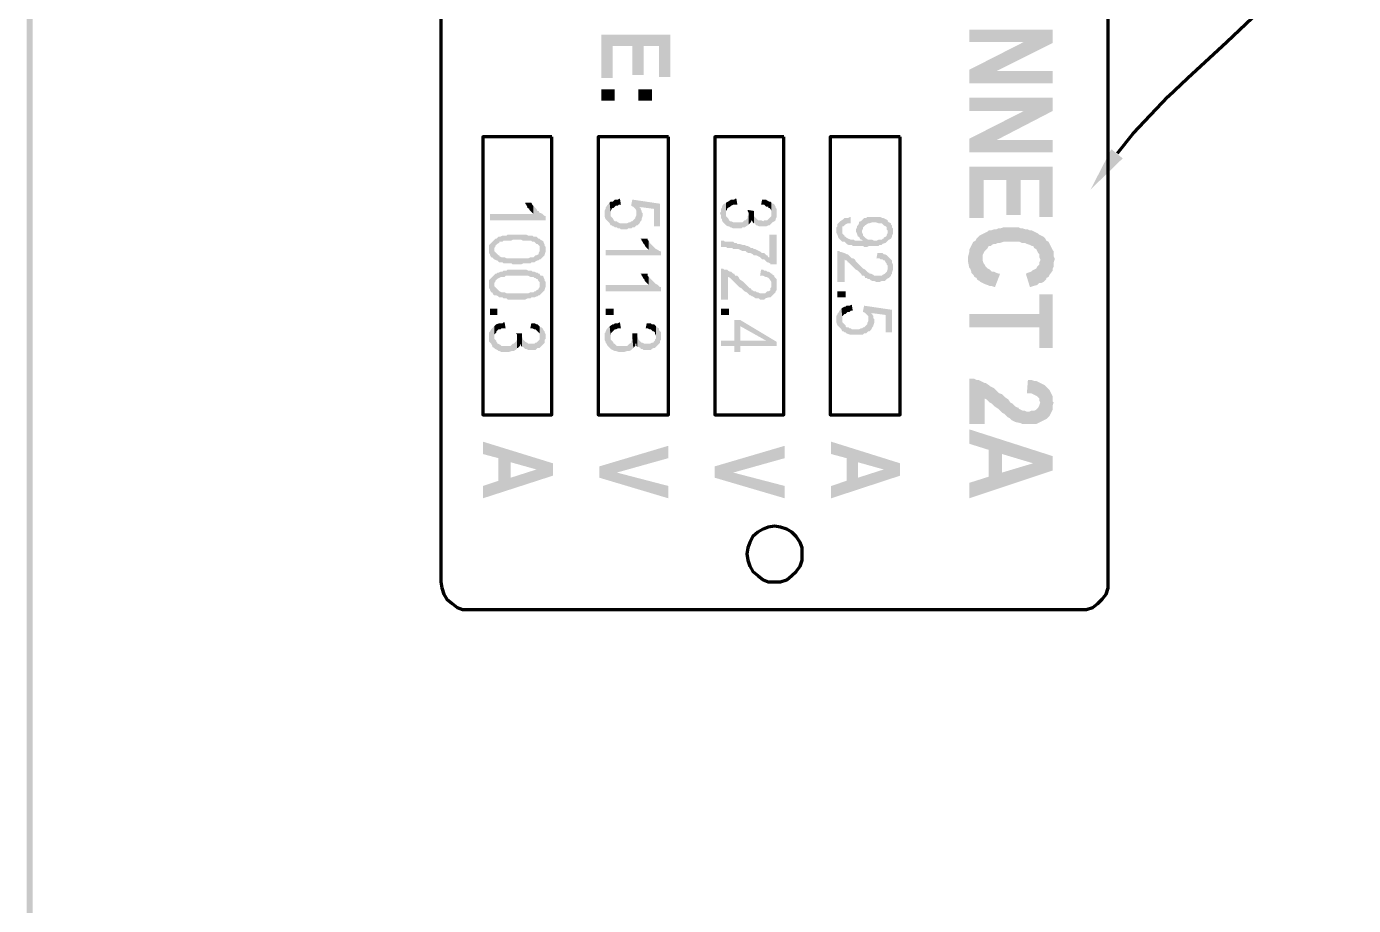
# Model space of a CAD drawing. Header units: inches. Extents: x -186 to 186, y -282 to 282.
# Drawn here: x -186.11 to -138.41, y 74.25 to 105.85 of the extents above; entities that cross this region are included whole.
import ezdxf

# ---------------------------------------------------------------- set-up
doc = ezdxf.new("R2010")
doc.units = ezdxf.units.IN
doc.header["$MEASUREMENT"] = 0
doc.layers.add('H', color=7, linetype='CONTINUOUS', lineweight=100)
doc.layers.add('P', color=250, linetype='CONTINUOUS', lineweight=100)

msp = doc.modelspace()

# ---------------------------------------------------------------- hatches: boundary and pattern name
at = {"layer": 'H', "linetype": 'Continuous'}
for points in [[(-185.889, 281.889), (-186.111, 282.111), (-185.889, -281.889)], [(-186.111, 282.111), (-185.889, -281.889), (-186.111, -282.111)], [(-162.963, 104.037), (-162.963, 105.556), (-165.444, 105.556), (-165.444, 104), (-165.037, 104), (-165.037, 105.148), (-164.333, 105.148), (-164.333, 104.111), (-163.926, 104.111), (-163.926, 105.148), (-163.37, 105.148), (-163.37, 104.037)], [(-149.222, 105.259), (-149.222, 105.741), (-152.222, 105.741), (-152.222, 105.296), (-150.259, 105.296)], [(-149.222, 105.259), (-150.259, 105.296), (-152.222, 104.296), (-151.222, 104.259)], [(-149.222, 103.815), (-149.222, 104.259), (-151.222, 104.259), (-152.222, 104.296), (-152.222, 103.815)], [(-165.444, 103.185), (-164.963, 103.185), (-164.963, 103.593), (-165.444, 103.593)], [(-164.111, 103.185), (-163.63, 103.185), (-163.63, 103.593), (-164.111, 103.593)], [(-149.222, 102.815), (-149.222, 103.296), (-152.222, 103.296), (-152.222, 102.815), (-150.259, 102.815)], [(-149.222, 102.815), (-150.259, 102.815), (-152.222, 101.815), (-151.222, 101.778)], [(-149.222, 101.333), (-149.222, 101.778), (-151.222, 101.778), (-152.222, 101.815), (-152.222, 101.333)], [(-146.704, 101.111), (-147.852, 100), (-147.111, 101.444)], [(-149.222, 99), (-149.222, 100.815), (-152.222, 100.815), (-152.222, 98.963), (-151.704, 98.963), (-151.704, 100.333), (-150.889, 100.333), (-150.889, 99.074), (-150.37, 99.074), (-150.37, 100.333), (-149.704, 100.333), (-149.704, 99)], [(-167.444, 98.889), (-167.444, 99.037), (-167.481, 99.037), (-167.519, 99.074), (-167.556, 99.111), (-167.63, 99.148), (-167.667, 99.148), (-167.704, 99.222), (-167.741, 99.222), (-167.778, 99.296), (-167.815, 99.333), (-167.852, 99.37), (-167.889, 99.407), (-167.889, 99.111), (-169.444, 99.111), (-169.444, 98.889)], [(-167.889, 99.407), (-167.926, 99.444), (-167.963, 99.519), (-168.185, 99.519), (-168.185, 99.481), (-168.148, 99.444), (-168.111, 99.37), (-168.111, 99.333), (-168.037, 99.296), (-168.037, 99.259), (-168, 99.222), (-167.963, 99.185), (-167.926, 99.148), (-167.889, 99.111)], [(-164.185, 98.704), (-164.185, 99.148), (-164.185, 99.074), (-164.222, 99), (-164.222, 98.963), (-164.259, 98.926), (-164.296, 98.889), (-164.333, 98.852), (-164.37, 98.852), (-164.407, 98.815), (-164.444, 98.815), (-164.519, 98.778), (-164.778, 98.778), (-164.852, 98.815), (-164.889, 98.852), (-164.963, 98.852), (-165, 98.889), (-165.037, 98.963), (-165.074, 99), (-165.111, 99.037), (-165.111, 99.074), (-165.111, 99.148), (-165.148, 99.519), (-165.185, 99.481), (-165.222, 99.444), (-165.296, 99.333), (-165.296, 99.296), (-165.333, 99.222), (-165.333, 99.185), (-165.333, 99.148), (-165.333, 99.074), (-165.333, 99.037), (-165.296, 98.926), (-165.259, 98.889), (-165.222, 98.852), (-165.148, 98.778), (-165.111, 98.704), (-165.074, 98.704), (-165.037, 98.667), (-165, 98.667), (-164.963, 98.63), (-164.889, 98.63), (-164.852, 98.593), (-164.778, 98.593), (-164.741, 98.556), (-164.519, 98.556), (-164.481, 98.593), (-164.444, 98.593), (-164.37, 98.593), (-164.333, 98.63), (-164.259, 98.63), (-164.222, 98.667)], [(-164.741, 99.444), (-164.778, 99.667), (-164.852, 99.63), (-164.889, 99.63), (-164.963, 99.63), (-165, 99.593), (-165.037, 99.556), (-165.111, 99.556), (-165.148, 99.519), (-165.111, 99.148), (-165.111, 99.185), (-165.111, 99.222), (-165.074, 99.296), (-165.037, 99.333), (-165, 99.333), (-164.963, 99.37), (-164.926, 99.407), (-164.852, 99.407), (-164.815, 99.444)], [(-163.333, 98.667), (-163.333, 99.481), (-164.333, 99.63), (-164.37, 99.444), (-164.37, 99.407), (-164.296, 99.37), (-164.259, 99.333), (-164.222, 99.296), (-164.185, 99.222), (-164.185, 99.185), (-164.185, 98.704), (-164.148, 98.704), (-164.111, 98.741), (-164.111, 99.37), (-163.556, 99.296), (-163.556, 98.667)], [(-163.963, 99.074), (-163.963, 99.148), (-164, 99.185), (-164, 99.222), (-164.037, 99.296), (-164.037, 99.333), (-164.111, 99.37), (-164.111, 98.741), (-164.074, 98.778), (-164.037, 98.852), (-164, 98.889), (-164, 98.926), (-163.963, 99.037)], [(-160.148, 98.741), (-160.148, 99.111), (-160.148, 99.074), (-160.185, 99.037), (-160.185, 98.963), (-160.222, 98.926), (-160.259, 98.889), (-160.296, 98.889), (-160.333, 98.852), (-160.37, 98.815), (-160.444, 98.815), (-160.481, 98.815), (-160.593, 98.815), (-160.667, 98.815), (-160.704, 98.815), (-160.778, 98.852), (-160.815, 98.852), (-160.852, 98.889), (-160.889, 98.963), (-160.926, 99), (-160.963, 99.037), (-160.963, 99.074), (-160.963, 99.148), (-160.963, 99.519), (-161, 99.481), (-161.037, 99.481), (-161.074, 99.444), (-161.111, 99.37), (-161.111, 99.333), (-161.148, 99.296), (-161.148, 99.222), (-161.148, 99.185), (-161.185, 99.148), (-161.148, 99.074), (-161.148, 99.037), (-161.148, 98.963), (-161.111, 98.926), (-161.111, 98.889), (-161.074, 98.815), (-161.037, 98.778), (-161, 98.741), (-160.963, 98.704), (-160.889, 98.667), (-160.852, 98.667), (-160.815, 98.63), (-160.778, 98.63), (-160.704, 98.593), (-160.667, 98.593), (-160.481, 98.593), (-160.407, 98.593), (-160.37, 98.63), (-160.296, 98.63), (-160.185, 98.704)], [(-160.556, 99.444), (-160.593, 99.667), (-160.63, 99.667), (-160.667, 99.63), (-160.741, 99.63), (-160.778, 99.63), (-160.889, 99.556), (-160.963, 99.519), (-160.963, 99.148), (-160.963, 99.222), (-160.926, 99.259), (-160.926, 99.296), (-160.889, 99.333), (-160.815, 99.37), (-160.778, 99.407), (-160.704, 99.444), (-160.63, 99.444)], [(-159.963, 99.222), (-160.185, 99.259), (-160.185, 99.222), (-160.148, 99.148), (-160.148, 99.111), (-160.148, 98.741), (-160.111, 98.778), (-160.074, 98.815), (-160.037, 98.889), (-160, 98.815), (-159.963, 98.778), (-159.963, 99.185)], [(-159.148, 99.148), (-159.148, 99.222), (-159.148, 99.296), (-159.185, 99.333), (-159.185, 99.37), (-159.222, 99.444), (-159.259, 99.481), (-159.296, 99.481), (-159.333, 99.519), (-159.333, 99.074), (-159.333, 99.037), (-159.37, 99), (-159.407, 98.963), (-159.444, 98.926), (-159.481, 98.889), (-159.519, 98.889), (-159.593, 98.889), (-159.63, 98.852), (-159.704, 98.889), (-159.741, 98.889), (-159.815, 98.889), (-159.889, 98.963), (-159.926, 99), (-159.963, 99.037), (-159.963, 99.111), (-159.963, 99.148), (-159.963, 99.185), (-159.963, 98.778), (-159.926, 98.778), (-159.889, 98.704), (-159.852, 98.704), (-159.778, 98.667), (-159.704, 98.667), (-159.556, 98.667), (-159.519, 98.667), (-159.444, 98.704), (-159.407, 98.704), (-159.37, 98.741), (-159.333, 98.778), (-159.296, 98.815), (-159.222, 98.852), (-159.185, 98.889), (-159.185, 98.926), (-159.148, 99), (-159.148, 99.037), (-159.148, 99.074)], [(-159.333, 99.519), (-159.37, 99.556), (-159.407, 99.556), (-159.481, 99.593), (-159.519, 99.63), (-159.593, 99.63), (-159.667, 99.63), (-159.704, 99.444), (-159.667, 99.444), (-159.593, 99.444), (-159.556, 99.407), (-159.519, 99.37), (-159.444, 99.37), (-159.444, 99.333), (-159.407, 99.333), (-159.37, 99.296), (-159.333, 99.222), (-159.333, 99.185), (-159.333, 99.148)], [(-156.481, 98.778), (-156.481, 99), (-156.519, 99), (-156.593, 98.963), (-156.63, 98.963), (-156.704, 98.963), (-156.741, 98.926), (-156.852, 98.852), (-156.889, 98.815), (-156.926, 98.778), (-156.963, 98.741), (-156.963, 98.667), (-157, 98.63), (-157, 98.593), (-157, 98.519), (-157, 98.481), (-157, 98.444), (-156.963, 98.37), (-156.926, 98.259), (-156.889, 98.222), (-156.852, 98.185), (-156.815, 98.148), (-156.778, 98.519), (-156.778, 98.556), (-156.778, 98.63), (-156.778, 98.667), (-156.741, 98.667), (-156.704, 98.704), (-156.667, 98.741), (-156.593, 98.778), (-156.556, 98.778)], [(-154.963, 98.481), (-154.963, 98.556), (-154.963, 98.593), (-155, 98.63), (-155, 98.704), (-155.037, 98.741), (-155.037, 98.778), (-155.111, 98.815), (-155.148, 98.852), (-155.148, 98.481), (-155.148, 98.444), (-155.185, 98.37), (-155.185, 98.333), (-155.222, 98.296), (-155.296, 98.259), (-155.296, 98.222), (-155.333, 98.222), (-155.37, 98.185), (-155.444, 98.185), (-155.481, 98.185), (-155.556, 98.148), (-155.63, 98.148), (-155.704, 98.185), (-155.778, 98.185), (-155.815, 98.185), (-155.852, 98.185), (-155.963, 98.259), (-156, 98.296), (-156.037, 98.148), (-156.296, 98.148), (-156.333, 98.148), (-156.37, 98.185), (-156.444, 98.185), (-156.481, 98.185), (-156.556, 98.222), (-156.63, 98.259), (-156.667, 98.296), (-156.704, 98.296), (-156.704, 98.333), (-156.741, 98.37), (-156.778, 98.407), (-156.778, 98.481), (-156.778, 98.519), (-156.815, 98.148), (-156.778, 98.111), (-156.704, 98.111), (-156.667, 98.074), (-156.63, 98.037), (-156.556, 98), (-156.519, 98), (-156.481, 98), (-156.444, 98), (-156.407, 97.963), (-156.333, 97.963), (-156.296, 97.963), (-156.222, 97.963), (-156.185, 97.963), (-156.037, 97.963), (-156, 97.926), (-155.889, 97.926), (-155.815, 97.963), (-155.63, 97.963), (-155.593, 97.963), (-155.519, 97.963), (-155.481, 97.963), (-155.444, 98), (-155.37, 98), (-155.333, 98.037), (-155.222, 98.074), (-155.185, 98.111), (-155.148, 98.148), (-155.111, 98.185), (-155.037, 98.222), (-155, 98.296), (-155, 98.333), (-154.963, 98.407), (-154.963, 98.444)], [(-156, 98.296), (-156.037, 98.333), (-156.037, 98.37), (-156.074, 98.444), (-156.074, 98.889), (-156.111, 98.852), (-156.148, 98.852), (-156.185, 98.815), (-156.185, 98.778), (-156.222, 98.704), (-156.259, 98.667), (-156.259, 98.63), (-156.296, 98.556), (-156.296, 98.481), (-156.259, 98.407), (-156.222, 98.296), (-156.185, 98.296), (-156.148, 98.222), (-156.111, 98.185), (-156.074, 98.185), (-156.037, 98.148)], [(-155.148, 98.852), (-155.148, 98.889), (-155.222, 98.926), (-155.296, 98.963), (-155.333, 98.963), (-155.407, 99), (-155.519, 99), (-155.704, 99), (-155.778, 99), (-155.815, 99), (-155.889, 99), (-155.926, 98.963), (-156, 98.963), (-156.037, 98.926), (-156.074, 98.889), (-156.074, 98.481), (-156.074, 98.519), (-156.037, 98.593), (-156.037, 98.63), (-156, 98.667), (-155.963, 98.704), (-155.852, 98.778), (-155.815, 98.778), (-155.704, 98.815), (-155.593, 98.815), (-155.481, 98.778), (-155.37, 98.778), (-155.333, 98.741), (-155.296, 98.704), (-155.222, 98.667), (-155.185, 98.63), (-155.185, 98.556), (-155.148, 98.519), (-155.148, 98.481)], [(-167.444, 97.852), (-167.444, 97.926), (-167.481, 97.963), (-167.481, 98), (-167.519, 98.074), (-167.519, 98.111), (-167.556, 98.148), (-167.63, 98.185), (-167.667, 98.222), (-167.704, 98.222), (-167.741, 98.259), (-167.778, 98.296), (-167.852, 98.296), (-167.889, 98.296), (-167.926, 98.333), (-167.963, 98.333), (-168.037, 98.333), (-168.074, 98.333), (-168.148, 98.37), (-168.185, 98.37), (-168.259, 98.37), (-168.667, 98.37), (-168.741, 98.37), (-168.815, 98.37), (-168.852, 98.333), (-168.926, 98.333), (-168.963, 98.333), (-169, 98.333), (-169.074, 98.296), (-169.111, 98.296), (-169.148, 98.296), (-169.185, 98.259), (-169.222, 98.222), (-169.259, 98.222), (-169.296, 98.185), (-169.296, 97.852), (-169.296, 97.889), (-169.259, 97.926), (-169.259, 97.963), (-169.222, 98), (-169.185, 98.037), (-169.111, 98.074), (-169.111, 98.111), (-169, 98.111), (-168.963, 98.148), (-168.926, 98.148), (-168.889, 98.148), (-168.815, 98.148), (-168.704, 98.148), (-168.63, 98.185), (-168.333, 98.185), (-168.259, 98.148), (-168.111, 98.148), (-168.074, 98.148), (-168, 98.148), (-167.963, 98.148), (-167.926, 98.111), (-167.889, 98.111), (-167.852, 98.111), (-167.815, 98.074), (-167.778, 98.037), (-167.741, 98.037), (-167.704, 98), (-167.667, 97.963), (-167.667, 97.889), (-167.667, 97.852), (-167.63, 97.481), (-167.556, 97.556), (-167.519, 97.593), (-167.481, 97.63), (-167.481, 97.667), (-167.444, 97.778)], [(-159.148, 97.296), (-159.148, 98.37), (-159.407, 98.37), (-159.407, 97.556), (-159.444, 97.556), (-159.481, 97.63), (-159.519, 97.63), (-159.556, 97.667), (-159.593, 97.704), (-159.667, 97.704), (-159.704, 97.741), (-159.852, 97.815), (-159.926, 97.852), (-159.963, 97.852), (-160, 97.889), (-160.074, 97.889), (-160.111, 97.926), (-160.185, 97.963), (-160.222, 97.963), (-160.296, 98), (-160.333, 98), (-160.37, 98), (-160.481, 98.037), (-160.556, 98.037), (-160.593, 98.074), (-160.667, 98.074), (-160.704, 98.111), (-160.778, 98.111), (-160.889, 98.111), (-161, 98.111), (-161.037, 98.148), (-161.148, 98.148), (-161.148, 97.926), (-161.074, 97.926), (-160.963, 97.926), (-160.926, 97.889), (-160.852, 97.889), (-160.815, 97.889), (-160.741, 97.889), (-160.704, 97.852), (-160.63, 97.852), (-160.593, 97.852), (-160.519, 97.852), (-160.444, 97.815), (-160.37, 97.778), (-160.333, 97.778), (-160.259, 97.778), (-160.222, 97.741), (-160.148, 97.704), (-160.074, 97.704), (-160, 97.667), (-159.963, 97.63), (-159.889, 97.63), (-159.741, 97.556), (-159.704, 97.519), (-159.667, 97.481), (-159.593, 97.481), (-159.481, 97.37), (-159.444, 97.37), (-159.37, 97.333), (-159.37, 97.296)], [(-151.111, 96.963), (-151.148, 96.963), (-151.259, 97), (-151.333, 97.037), (-151.407, 97.037), (-151.481, 97.111), (-151.556, 97.148), (-151.593, 97.185), (-151.63, 97.222), (-151.667, 97.296), (-151.704, 97.333), (-151.741, 97.444), (-151.741, 97.519), (-151.778, 98.37), (-151.852, 98.333), (-151.889, 98.296), (-151.963, 98.222), (-152, 98.148), (-152.074, 98.111), (-152.111, 98.037), (-152.148, 97.963), (-152.185, 97.889), (-152.222, 97.815), (-152.222, 97.741), (-152.259, 97.593), (-152.259, 97.444), (-152.259, 97.37), (-152.222, 97.185), (-152.185, 97.148), (-152.148, 97.037), (-152.148, 97), (-152.074, 96.926), (-152.037, 96.852), (-151.963, 96.815), (-151.926, 96.741), (-151.852, 96.704), (-151.815, 96.667), (-151.741, 96.63), (-151.667, 96.593), (-151.556, 96.556), (-151.481, 96.519), (-151.407, 96.519), (-151.296, 96.481)], [(-149.63, 98.333), (-149.704, 98.37), (-149.741, 98.407), (-149.815, 98.444), (-149.889, 98.481), (-149.963, 98.519), (-150.037, 98.519), (-150.111, 98.556), (-150.185, 98.556), (-150.296, 98.593), (-150.37, 98.593), (-150.444, 98.63), (-150.556, 98.63), (-150.63, 98.63), (-150.815, 98.63), (-150.926, 98.63), (-151, 98.63), (-151.111, 98.593), (-151.185, 98.593), (-151.259, 98.556), (-151.333, 98.556), (-151.444, 98.519), (-151.519, 98.519), (-151.556, 98.481), (-151.63, 98.444), (-151.704, 98.407), (-151.778, 98.37), (-151.741, 97.519), (-151.741, 97.556), (-151.741, 97.63), (-151.704, 97.704), (-151.667, 97.778), (-151.63, 97.815), (-151.556, 97.889), (-151.519, 97.963), (-151.444, 97.963), (-151.407, 98), (-151.333, 98.037), (-151.259, 98.037), (-151.185, 98.074), (-151.111, 98.074), (-151, 98.111), (-150.926, 98.111), (-150.519, 98.111), (-150.407, 98.111), (-150.333, 98.074), (-150.222, 98.074), (-150.148, 98.037), (-150.037, 98), (-149.963, 97.963), (-149.926, 97.963), (-149.889, 97.889), (-149.815, 97.852), (-149.778, 97.778), (-149.741, 97.704), (-149.704, 97.667), (-149.704, 97.556), (-149.667, 97.481)], [(-149.148, 97.481), (-149.148, 97.519), (-149.185, 97.593), (-149.185, 97.667), (-149.185, 97.778), (-149.222, 97.815), (-149.259, 97.889), (-149.296, 97.963), (-149.333, 98.037), (-149.37, 98.111), (-149.444, 98.148), (-149.481, 98.222), (-149.556, 98.296), (-149.63, 98.333), (-149.667, 97.481), (-149.667, 97.444), (-149.704, 97.37), (-149.704, 97.296), (-149.778, 97.222), (-149.815, 97.148), (-149.889, 97.111), (-149.963, 97.074), (-150, 97.037), (-150.111, 97), (-150.185, 96.963), (-150.037, 96.481), (-149.926, 96.519), (-149.778, 96.556), (-149.704, 96.63), (-149.63, 96.63), (-149.556, 96.667), (-149.481, 96.741), (-149.444, 96.778), (-149.444, 96.815), (-149.37, 96.852), (-149.333, 96.926), (-149.222, 97.074), (-149.222, 97.148), (-149.185, 97.222), (-149.185, 97.296), (-149.185, 97.37)], [(-167.63, 97.481), (-167.667, 97.852), (-167.667, 97.815), (-167.667, 97.778), (-167.704, 97.704), (-167.704, 97.667), (-167.778, 97.63), (-167.815, 97.63), (-167.852, 97.593), (-167.889, 97.556), (-167.926, 97.556), (-167.963, 97.556), (-168, 97.556), (-168.074, 97.519), (-168.111, 97.519), (-168.185, 97.519), (-168.778, 97.519), (-168.815, 97.519), (-168.852, 97.519), (-168.926, 97.556), (-168.963, 97.556), (-169, 97.556), (-169.037, 97.556), (-169.111, 97.593), (-169.111, 97.63), (-169.148, 97.63), (-169.185, 97.667), (-169.222, 97.704), (-169.259, 97.741), (-169.296, 97.778), (-169.296, 97.852), (-169.296, 98.185), (-169.333, 98.148), (-169.37, 98.111), (-169.407, 98.074), (-169.444, 98.037), (-169.481, 98), (-169.481, 97.963), (-169.481, 97.889), (-169.481, 97.852), (-169.481, 97.815), (-169.481, 97.778), (-169.481, 97.704), (-169.444, 97.667), (-169.444, 97.63), (-169.407, 97.556), (-169.37, 97.556), (-169.333, 97.519), (-169.296, 97.481), (-169.222, 97.444), (-169.185, 97.444), (-169.148, 97.407), (-169.111, 97.37), (-169.037, 97.37), (-169, 97.37), (-168.963, 97.333), (-168.889, 97.333), (-168.815, 97.333), (-168.667, 97.333), (-168.63, 97.296), (-168.333, 97.296), (-168.259, 97.333), (-168.185, 97.333), (-168.111, 97.333), (-168.074, 97.333), (-168, 97.333), (-167.963, 97.37), (-167.889, 97.37), (-167.852, 97.37), (-167.815, 97.407), (-167.741, 97.444), (-167.704, 97.444), (-167.667, 97.481)], [(-163.296, 97.63), (-163.296, 97.741), (-163.333, 97.778), (-163.37, 97.778), (-163.407, 97.815), (-163.481, 97.852), (-163.519, 97.889), (-163.593, 97.963), (-163.63, 98), (-163.667, 98.037), (-163.704, 98.074), (-163.741, 98.148), (-163.741, 97.815), (-165.296, 97.815), (-165.296, 97.63)], [(-163.741, 98.148), (-163.778, 98.185), (-163.778, 98.222), (-164.037, 98.222), (-164, 98.185), (-164, 98.148), (-163.963, 98.111), (-163.926, 98.037), (-163.889, 98), (-163.852, 97.926), (-163.815, 97.889), (-163.778, 97.852), (-163.741, 97.815)], [(-155.111, 96.815), (-155.148, 97.185), (-155.148, 97.148), (-155.185, 97.037), (-155.222, 97), (-155.259, 96.963), (-155.333, 96.926), (-155.37, 96.889), (-155.444, 96.889), (-155.519, 96.889), (-155.556, 96.889), (-155.63, 96.889), (-155.667, 96.926), (-155.741, 96.963), (-155.778, 96.963), (-155.815, 96.963), (-155.815, 97), (-155.852, 97), (-155.889, 97.037), (-155.963, 97.111), (-156.037, 97.148), (-156.074, 97.185), (-156.185, 97.296), (-156.222, 97.333), (-156.259, 97.37), (-156.296, 97.407), (-156.333, 97.481), (-156.407, 97.519), (-156.444, 97.519), (-156.481, 97.556), (-156.593, 97.667), (-156.63, 97.667), (-156.704, 97.704), (-156.815, 97.741), (-156.852, 97.741), (-156.889, 97.778), (-156.963, 97.778), (-156.963, 96.667), (-156.704, 96.667), (-156.704, 97.481), (-156.667, 97.444), (-156.63, 97.444), (-156.593, 97.407), (-156.593, 97.37), (-156.556, 97.37), (-156.519, 97.333), (-156.444, 97.259), (-156.407, 97.222), (-156.333, 97.148), (-156.296, 97.111), (-156.222, 97.074), (-156.185, 97.037), (-156.148, 97), (-156.111, 96.963), (-156.074, 96.889), (-156, 96.889), (-155.963, 96.852), (-155.963, 96.815), (-155.889, 96.815), (-155.889, 96.778), (-155.815, 96.778), (-155.778, 96.741), (-155.704, 96.704), (-155.667, 96.704), (-155.63, 96.704), (-155.556, 96.667), (-155.444, 96.667), (-155.37, 96.704), (-155.333, 96.704), (-155.259, 96.704), (-155.222, 96.741), (-155.185, 96.778)], [(-154.963, 97.185), (-154.963, 97.296), (-155, 97.37), (-155, 97.444), (-155.037, 97.481), (-155.074, 97.519), (-155.111, 97.556), (-155.185, 97.63), (-155.259, 97.667), (-155.296, 97.667), (-155.333, 97.704), (-155.407, 97.704), (-155.481, 97.704), (-155.519, 97.704), (-155.556, 97.519), (-155.519, 97.519), (-155.444, 97.519), (-155.407, 97.481), (-155.333, 97.481), (-155.296, 97.444), (-155.259, 97.444), (-155.222, 97.37), (-155.185, 97.333), (-155.185, 97.296), (-155.148, 97.259), (-155.148, 97.185), (-155.111, 96.815), (-155.074, 96.852), (-155.037, 96.889), (-155.037, 96.926), (-155, 96.963), (-155, 97), (-154.963, 97.111)], [(-167.63, 96.222), (-167.667, 96.593), (-167.667, 96.556), (-167.667, 96.481), (-167.704, 96.444), (-167.704, 96.407), (-167.778, 96.37), (-167.815, 96.333), (-167.852, 96.333), (-167.889, 96.296), (-167.926, 96.296), (-167.963, 96.296), (-168, 96.296), (-168.074, 96.259), (-168.111, 96.259), (-168.185, 96.259), (-168.778, 96.259), (-168.815, 96.259), (-168.852, 96.259), (-168.926, 96.296), (-168.963, 96.296), (-169, 96.296), (-169.037, 96.296), (-169.111, 96.333), (-169.148, 96.37), (-169.185, 96.407), (-169.222, 96.444), (-169.259, 96.481), (-169.296, 96.519), (-169.296, 96.556), (-169.296, 96.926), (-169.333, 96.889), (-169.37, 96.852), (-169.407, 96.815), (-169.481, 96.741), (-169.481, 96.667), (-169.481, 96.63), (-169.481, 96.556), (-169.481, 96.481), (-169.481, 96.444), (-169.444, 96.407), (-169.444, 96.37), (-169.407, 96.296), (-169.37, 96.296), (-169.333, 96.222), (-169.296, 96.185), (-169.222, 96.185), (-169.148, 96.148), (-169.111, 96.111), (-169.037, 96.111), (-169, 96.111), (-168.963, 96.074), (-168.889, 96.074), (-168.852, 96.074), (-168.815, 96.037), (-168.667, 96.037), (-168.63, 96.037), (-168.333, 96.037), (-168.259, 96.037), (-168.185, 96.037), (-168.111, 96.074), (-168.074, 96.074), (-168, 96.074), (-167.963, 96.111), (-167.852, 96.111), (-167.778, 96.148), (-167.741, 96.148), (-167.704, 96.185), (-167.667, 96.185)], [(-167.444, 96.556), (-167.444, 96.667), (-167.481, 96.704), (-167.481, 96.741), (-167.519, 96.815), (-167.519, 96.852), (-167.556, 96.889), (-167.63, 96.889), (-167.667, 96.963), (-167.704, 96.963), (-167.741, 97), (-167.778, 97), (-167.852, 97.037), (-167.889, 97.037), (-167.926, 97.037), (-167.963, 97.074), (-168.037, 97.074), (-168.074, 97.074), (-168.148, 97.111), (-168.185, 97.111), (-168.259, 97.111), (-168.667, 97.111), (-168.741, 97.111), (-168.815, 97.111), (-168.852, 97.074), (-168.926, 97.074), (-168.963, 97.074), (-169, 97.037), (-169.074, 97.037), (-169.148, 97), (-169.185, 97), (-169.222, 96.963), (-169.259, 96.963), (-169.296, 96.926), (-169.296, 96.556), (-169.296, 96.63), (-169.259, 96.667), (-169.259, 96.704), (-169.222, 96.741), (-169.185, 96.778), (-169.111, 96.815), (-169.037, 96.852), (-169, 96.852), (-168.963, 96.852), (-168.926, 96.852), (-168.889, 96.889), (-168.815, 96.889), (-168.704, 96.889), (-168.63, 96.889), (-168.333, 96.889), (-168.259, 96.889), (-168.111, 96.889), (-168.074, 96.889), (-168, 96.852), (-167.963, 96.852), (-167.926, 96.852), (-167.889, 96.852), (-167.852, 96.815), (-167.815, 96.815), (-167.778, 96.778), (-167.741, 96.778), (-167.704, 96.704), (-167.667, 96.667), (-167.667, 96.63), (-167.667, 96.593), (-167.63, 96.222), (-167.593, 96.259), (-167.556, 96.296), (-167.519, 96.333), (-167.481, 96.37), (-167.481, 96.407), (-167.444, 96.519)], [(-163.296, 96.333), (-163.296, 96.481), (-163.333, 96.481), (-163.37, 96.519), (-163.407, 96.556), (-163.481, 96.593), (-163.519, 96.63), (-163.593, 96.704), (-163.63, 96.741), (-163.667, 96.778), (-163.704, 96.815), (-163.741, 96.852), (-163.741, 96.556), (-165.296, 96.556), (-165.296, 96.333)], [(-163.741, 96.852), (-163.778, 96.889), (-163.778, 96.963), (-164.037, 96.963), (-164, 96.926), (-164, 96.889), (-163.963, 96.852), (-163.926, 96.778), (-163.889, 96.741), (-163.889, 96.704), (-163.852, 96.667), (-163.815, 96.63), (-163.778, 96.593), (-163.741, 96.556)], [(-159.296, 96.185), (-159.333, 96.556), (-159.333, 96.519), (-159.333, 96.481), (-159.37, 96.444), (-159.37, 96.37), (-159.444, 96.333), (-159.481, 96.333), (-159.519, 96.296), (-159.556, 96.259), (-159.63, 96.259), (-159.667, 96.259), (-159.704, 96.259), (-159.741, 96.259), (-159.815, 96.296), (-159.852, 96.296), (-159.889, 96.333), (-159.963, 96.333), (-160, 96.37), (-160.037, 96.37), (-160.074, 96.444), (-160.111, 96.444), (-160.148, 96.481), (-160.185, 96.519), (-160.222, 96.556), (-160.296, 96.63), (-160.333, 96.667), (-160.444, 96.741), (-160.481, 96.778), (-160.519, 96.852), (-160.556, 96.889), (-160.63, 96.889), (-160.667, 96.963), (-160.704, 96.963), (-160.778, 97.037), (-160.815, 97.037), (-160.889, 97.074), (-160.926, 97.111), (-161, 97.111), (-161.037, 97.111), (-161.074, 97.148), (-161.148, 97.148), (-161.148, 96.037), (-160.889, 96.037), (-160.889, 96.852), (-160.815, 96.815), (-160.778, 96.778), (-160.741, 96.741), (-160.704, 96.704), (-160.667, 96.667), (-160.63, 96.63), (-160.519, 96.519), (-160.481, 96.481), (-160.407, 96.444), (-160.37, 96.407), (-160.333, 96.37), (-160.296, 96.333), (-160.222, 96.296), (-160.185, 96.259), (-160.148, 96.222), (-160.111, 96.185), (-160.074, 96.185), (-160.037, 96.148), (-160, 96.148), (-159.889, 96.074), (-159.852, 96.074), (-159.778, 96.074), (-159.741, 96.037), (-159.593, 96.037), (-159.556, 96.074), (-159.444, 96.111), (-159.37, 96.111), (-159.333, 96.148)], [(-159.148, 96.556), (-159.148, 96.667), (-159.148, 96.778), (-159.185, 96.815), (-159.222, 96.852), (-159.222, 96.889), (-159.296, 96.926), (-159.296, 96.963), (-159.333, 96.963), (-159.37, 97), (-159.444, 97.037), (-159.481, 97.037), (-159.519, 97.074), (-159.593, 97.074), (-159.63, 97.111), (-159.704, 97.111), (-159.741, 96.889), (-159.667, 96.889), (-159.63, 96.889), (-159.556, 96.852), (-159.519, 96.852), (-159.444, 96.815), (-159.407, 96.778), (-159.333, 96.667), (-159.333, 96.63), (-159.333, 96.556), (-159.296, 96.185), (-159.259, 96.222), (-159.222, 96.259), (-159.185, 96.296), (-159.185, 96.333), (-159.148, 96.37), (-159.148, 96.481)], [(-156.963, 96.111), (-156.667, 96.111), (-156.667, 96.333), (-156.963, 96.333)], [(-149.222, 94.296), (-149.222, 96.222), (-149.704, 96.222), (-149.704, 95.519), (-152.222, 95.519), (-152.222, 95.037), (-149.704, 95.037), (-149.704, 94.296)], [(-169.444, 95.481), (-169.185, 95.481), (-169.185, 95.704), (-169.444, 95.704)], [(-165.296, 95.481), (-165, 95.481), (-165, 95.704), (-165.296, 95.704)], [(-161.148, 95.481), (-160.852, 95.481), (-160.852, 95.704), (-161.148, 95.704)], [(-155.852, 94.889), (-155.852, 95.333), (-155.852, 95.259), (-155.889, 95.185), (-155.889, 95.148), (-155.963, 95.074), (-156, 95.037), (-156.037, 95.037), (-156.074, 95), (-156.111, 95), (-156.185, 94.963), (-156.444, 94.963), (-156.481, 95), (-156.519, 95), (-156.556, 95.037), (-156.63, 95.037), (-156.667, 95.074), (-156.667, 95.111), (-156.704, 95.148), (-156.741, 95.185), (-156.778, 95.222), (-156.778, 95.259), (-156.778, 95.333), (-156.815, 95.704), (-156.852, 95.667), (-156.889, 95.63), (-156.926, 95.556), (-156.963, 95.519), (-156.963, 95.481), (-157, 95.444), (-157, 95.37), (-157, 95.333), (-157, 95.259), (-157, 95.222), (-156.963, 95.111), (-156.926, 95.074), (-156.889, 95.037), (-156.852, 95), (-156.815, 94.963), (-156.778, 94.889), (-156.741, 94.889), (-156.704, 94.852), (-156.667, 94.852), (-156.63, 94.815), (-156.519, 94.778), (-156.407, 94.778), (-156.185, 94.778), (-156.148, 94.778), (-156.111, 94.778), (-156.037, 94.778), (-156, 94.815), (-155.926, 94.815), (-155.889, 94.852)], [(-156.407, 95.63), (-156.444, 95.852), (-156.519, 95.815), (-156.556, 95.815), (-156.63, 95.815), (-156.667, 95.778), (-156.704, 95.778), (-156.778, 95.741), (-156.815, 95.704), (-156.778, 95.333), (-156.778, 95.37), (-156.778, 95.444), (-156.741, 95.481), (-156.704, 95.519), (-156.667, 95.519), (-156.63, 95.556), (-156.593, 95.593), (-156.519, 95.593), (-156.481, 95.63)], [(-155, 94.852), (-155, 95.667), (-156, 95.815), (-156.037, 95.63), (-156.037, 95.593), (-155.963, 95.556), (-155.926, 95.519), (-155.889, 95.481), (-155.852, 95.444), (-155.852, 95.37), (-155.852, 94.889), (-155.815, 94.889), (-155.778, 94.926), (-155.778, 95.556), (-155.222, 95.481), (-155.222, 94.852)], [(-155.63, 95.259), (-155.63, 95.333), (-155.667, 95.37), (-155.667, 95.444), (-155.704, 95.481), (-155.704, 95.519), (-155.778, 95.556), (-155.778, 94.926), (-155.741, 94.963), (-155.704, 95.037), (-155.667, 95.074), (-155.667, 95.111), (-155.63, 95.222)], [(-168.481, 94.296), (-168.481, 94.667), (-168.481, 94.63), (-168.481, 94.593), (-168.519, 94.519), (-168.556, 94.481), (-168.593, 94.444), (-168.63, 94.444), (-168.667, 94.407), (-168.704, 94.37), (-168.741, 94.37), (-168.815, 94.37), (-168.926, 94.37), (-169, 94.37), (-169.037, 94.37), (-169.074, 94.407), (-169.148, 94.444), (-169.185, 94.444), (-169.185, 94.481), (-169.222, 94.519), (-169.222, 94.556), (-169.259, 94.593), (-169.296, 94.63), (-169.296, 94.704), (-169.296, 95.074), (-169.333, 95.037), (-169.37, 95), (-169.407, 94.963), (-169.444, 94.889), (-169.481, 94.852), (-169.481, 94.815), (-169.481, 94.741), (-169.481, 94.704), (-169.481, 94.63), (-169.481, 94.593), (-169.481, 94.519), (-169.444, 94.481), (-169.407, 94.444), (-169.37, 94.37), (-169.37, 94.333), (-169.296, 94.296), (-169.259, 94.259), (-169.185, 94.222), (-169.148, 94.185), (-169.111, 94.185), (-169.037, 94.148), (-169, 94.148), (-168.778, 94.148), (-168.667, 94.185), (-168.63, 94.185), (-168.593, 94.185), (-168.481, 94.259)], [(-168.889, 95), (-168.926, 95.222), (-168.963, 95.222), (-169, 95.185), (-169.037, 95.185), (-169.111, 95.185), (-169.222, 95.148), (-169.296, 95.074), (-169.296, 94.704), (-169.296, 94.778), (-169.259, 94.815), (-169.222, 94.852), (-169.222, 94.889), (-169.148, 94.963), (-169.074, 94.963), (-169.037, 95), (-168.963, 95)], [(-167.444, 94.704), (-167.444, 94.778), (-167.481, 94.852), (-167.481, 94.889), (-167.519, 94.926), (-167.556, 95), (-167.593, 95.037), (-167.63, 95.037), (-167.667, 95.074), (-167.667, 94.63), (-167.667, 94.593), (-167.704, 94.556), (-167.741, 94.519), (-167.778, 94.481), (-167.815, 94.481), (-167.852, 94.444), (-167.889, 94.444), (-167.963, 94.444), (-168, 94.444), (-168.074, 94.444), (-168.111, 94.481), (-168.185, 94.519), (-168.222, 94.556), (-168.259, 94.593), (-168.296, 94.704), (-168.296, 94.778), (-168.296, 94.333), (-168.259, 94.333), (-168.222, 94.296), (-168.185, 94.259), (-168.148, 94.259), (-168.074, 94.222), (-168.037, 94.222), (-167.889, 94.222), (-167.815, 94.222), (-167.778, 94.259), (-167.741, 94.296), (-167.667, 94.296), (-167.63, 94.333), (-167.593, 94.37), (-167.556, 94.407), (-167.519, 94.444), (-167.481, 94.481), (-167.481, 94.556), (-167.481, 94.593), (-167.444, 94.63)], [(-167.667, 95.074), (-167.704, 95.111), (-167.741, 95.148), (-167.778, 95.148), (-167.852, 95.185), (-167.889, 95.185), (-167.963, 95.185), (-168, 95), (-167.926, 95), (-167.852, 94.963), (-167.815, 94.963), (-167.778, 94.926), (-167.741, 94.889), (-167.704, 94.852), (-167.667, 94.815), (-167.667, 94.741), (-167.667, 94.704)], [(-164.296, 94.296), (-164.333, 94.667), (-164.333, 94.63), (-164.333, 94.593), (-164.37, 94.519), (-164.37, 94.481), (-164.444, 94.444), (-164.519, 94.37), (-164.593, 94.37), (-164.63, 94.37), (-164.778, 94.37), (-164.815, 94.37), (-164.889, 94.37), (-164.926, 94.407), (-164.963, 94.444), (-165, 94.444), (-165, 94.481), (-165.037, 94.519), (-165.074, 94.556), (-165.111, 94.593), (-165.111, 94.63), (-165.111, 94.704), (-165.148, 95.074), (-165.185, 95.037), (-165.222, 95), (-165.259, 94.963), (-165.296, 94.889), (-165.296, 94.852), (-165.333, 94.815), (-165.333, 94.741), (-165.333, 94.704), (-165.333, 94.63), (-165.333, 94.593), (-165.296, 94.519), (-165.296, 94.481), (-165.259, 94.444), (-165.222, 94.37), (-165.185, 94.333), (-165.148, 94.296), (-165.111, 94.259), (-165.037, 94.222), (-164.963, 94.185), (-164.926, 94.185), (-164.815, 94.148), (-164.63, 94.148), (-164.519, 94.185), (-164.481, 94.185), (-164.444, 94.185), (-164.37, 94.222), (-164.333, 94.259)], [(-164.741, 95), (-164.778, 95.222), (-164.852, 95.185), (-164.889, 95.185), (-164.963, 95.185), (-165, 95.148), (-165.037, 95.148), (-165.148, 95.074), (-165.111, 94.704), (-165.111, 94.778), (-165.111, 94.815), (-165.074, 94.852), (-165.037, 94.889), (-165, 94.926), (-164.963, 94.963), (-164.926, 94.963), (-164.852, 95), (-164.815, 95)], [(-163.296, 94.704), (-163.296, 94.778), (-163.296, 94.852), (-163.333, 94.889), (-163.37, 94.926), (-163.37, 95), (-163.444, 95.037), (-163.481, 95.074), (-163.481, 94.63), (-163.519, 94.593), (-163.519, 94.556), (-163.556, 94.519), (-163.593, 94.481), (-163.63, 94.481), (-163.704, 94.444), (-163.741, 94.444), (-163.815, 94.444), (-163.852, 94.444), (-163.889, 94.444), (-163.963, 94.481), (-164, 94.481), (-164.037, 94.519), (-164.074, 94.556), (-164.111, 94.593), (-164.148, 94.704), (-164.148, 94.778), (-164.148, 94.333), (-164.111, 94.333), (-164.037, 94.296), (-164.037, 94.259), (-163.963, 94.259), (-163.926, 94.222), (-163.852, 94.222), (-163.704, 94.222), (-163.667, 94.222), (-163.63, 94.259), (-163.556, 94.296), (-163.519, 94.296), (-163.481, 94.333), (-163.444, 94.37), (-163.407, 94.407), (-163.37, 94.444), (-163.333, 94.481), (-163.333, 94.556), (-163.296, 94.593), (-163.296, 94.63)], [(-163.481, 95.074), (-163.556, 95.148), (-163.63, 95.148), (-163.667, 95.185), (-163.741, 95.185), (-163.815, 95.185), (-163.852, 95), (-163.815, 95), (-163.778, 95), (-163.704, 94.963), (-163.667, 94.963), (-163.63, 94.926), (-163.593, 94.889), (-163.556, 94.889), (-163.519, 94.852), (-163.519, 94.815), (-163.481, 94.741), (-163.481, 94.704)], [(-159.148, 94.37), (-159.148, 94.519), (-160.444, 95.296), (-160.667, 95.296), (-160.667, 94.556), (-161.148, 94.556), (-161.148, 94.37), (-160.667, 94.37), (-160.667, 94.148), (-160.444, 94.148), (-160.444, 95.074), (-159.519, 94.556)], [(-159.148, 94.37), (-159.519, 94.556), (-160.444, 94.556), (-160.444, 95.074), (-160.444, 94.37)], [(-168.296, 94.815), (-168.519, 94.815), (-168.481, 94.778), (-168.481, 94.704), (-168.481, 94.667), (-168.481, 94.296), (-168.444, 94.296), (-168.407, 94.333), (-168.37, 94.37), (-168.37, 94.444), (-168.333, 94.37), (-168.296, 94.333), (-168.296, 94.778)], [(-164.148, 94.815), (-164.333, 94.815), (-164.333, 94.778), (-164.333, 94.704), (-164.333, 94.667), (-164.296, 94.296), (-164.259, 94.333), (-164.222, 94.37), (-164.222, 94.444), (-164.185, 94.444), (-164.185, 94.37), (-164.148, 94.333), (-164.148, 94.778)], [(-149.667, 91.63), (-149.667, 92.333), (-149.704, 92.222), (-149.741, 92.148), (-149.778, 92.111), (-149.815, 92.074), (-149.889, 92.037), (-150, 92.037), (-150.074, 92), (-150.148, 92), (-150.222, 92.037), (-150.296, 92.037), (-150.37, 92.074), (-150.444, 92.111), (-150.444, 92.148), (-150.481, 92.148), (-150.556, 92.185), (-150.593, 92.222), (-150.667, 92.296), (-150.741, 92.333), (-150.815, 92.444), (-150.926, 92.519), (-150.963, 92.556), (-151.037, 92.63), (-151.148, 92.667), (-151.222, 92.741), (-151.333, 92.852), (-151.407, 92.889), (-151.481, 92.926), (-151.519, 92.963), (-151.63, 93.037), (-151.667, 93.037), (-151.741, 93.074), (-151.889, 93.148), (-151.963, 93.148), (-152.037, 93.185), (-152.148, 93.185), (-152.222, 93.185), (-152.222, 91.556), (-151.667, 91.556), (-151.667, 92.481), (-151.593, 92.444), (-151.519, 92.37), (-151.481, 92.333), (-151.407, 92.296), (-151.333, 92.222), (-151.296, 92.185), (-151.185, 92.111), (-151.111, 92.037), (-151.037, 91.963), (-150.963, 91.926), (-150.889, 91.852), (-150.852, 91.815), (-150.778, 91.778), (-150.741, 91.741), (-150.704, 91.704), (-150.63, 91.667), (-150.556, 91.63), (-150.37, 91.593), (-150.296, 91.556), (-150.185, 91.556), (-149.889, 91.556), (-149.815, 91.556), (-149.741, 91.593)], [(-149.185, 92.333), (-149.222, 92.37), (-149.222, 92.481), (-149.222, 92.556), (-149.259, 92.63), (-149.296, 92.704), (-149.333, 92.778), (-149.37, 92.815), (-149.444, 92.889), (-149.481, 92.926), (-149.519, 92.963), (-149.593, 93), (-149.667, 93.037), (-149.741, 93.074), (-149.815, 93.111), (-149.889, 93.111), (-150, 93.148), (-150.111, 93.148), (-150.148, 92.667), (-150.111, 92.667), (-150, 92.667), (-149.852, 92.593), (-149.778, 92.556), (-149.741, 92.519), (-149.704, 92.481), (-149.704, 92.407), (-149.667, 92.333), (-149.667, 91.63), (-149.593, 91.667), (-149.519, 91.704), (-149.444, 91.741), (-149.37, 91.815), (-149.333, 91.852), (-149.296, 91.926), (-149.259, 92), (-149.222, 92.074), (-149.222, 92.148), (-149.222, 92.222)], [(-149.222, 89.889), (-149.222, 90.407), (-152.222, 91.37), (-152.222, 90.852), (-151.519, 90.63), (-151.519, 89.667), (-151.037, 90.481), (-149.926, 90.148)], [(-167.185, 89.704), (-167.185, 90.148), (-169.704, 90.926), (-169.704, 90.481), (-169.148, 90.333), (-169.148, 89.519), (-168.704, 90.185), (-167.778, 89.926)], [(-163.037, 90.333), (-163.037, 90.778), (-165.519, 90.037), (-164.889, 89.815)], [(-158.852, 90.333), (-158.852, 90.778), (-161.37, 90.037), (-160.704, 89.815)], [(-154.704, 89.704), (-154.704, 90.148), (-157.185, 90.926), (-157.185, 90.481), (-156.63, 90.333), (-156.63, 89.519), (-156.222, 90.185), (-155.296, 89.926)], [(-167.185, 89.704), (-167.778, 89.926), (-168.704, 89.63), (-168.704, 90.185), (-169.148, 89.519), (-169.704, 89.333), (-169.704, 88.889)], [(-154.704, 89.704), (-155.296, 89.926), (-156.222, 89.63), (-156.222, 90.185), (-156.63, 89.519), (-157.185, 89.333), (-157.185, 88.889)], [(-149.222, 89.889), (-149.926, 90.148), (-151.037, 89.815), (-151.037, 90.481), (-151.519, 89.667), (-152.222, 89.444), (-152.222, 88.889)], [(-163.037, 88.889), (-163.037, 89.333), (-164.889, 89.815), (-165.519, 90.037), (-165.519, 89.63)], [(-158.852, 88.889), (-158.852, 89.333), (-160.704, 89.815), (-161.37, 90.037), (-161.37, 89.63)]]:
    msp.add_hatch(color=0, dxfattribs=at).paths.add_polyline_path(points)

# ---------------------------------------------------------------- linework, layer by layer
at = {"layer": 'P', "color": 0, "linetype": 'Continuous'}
for points in [[(-171.222, 85.889), (-171.185, 85.667), (-171.111, 85.444), (-171, 85.259), (-170.815, 85.111), (-170.63, 84.963), (-170.444, 84.889), (-170.222, 84.889), (-148.222, 84.889), (-148, 84.889), (-147.778, 84.963), (-147.593, 85.111), (-147.444, 85.259), (-147.296, 85.444), (-147.222, 85.667), (-147.222, 85.889), (-147.222, 147.889)], [(-171.222, 147.889), (-171.222, 85.889)], [(-146.889, 101.296), (-146.333, 102), (-145.704, 102.667), (-145.074, 103.333), (-144.37, 104), (-142.963, 105.296), (-141.593, 106.593), (-140.963, 107.259), (-140.333, 107.963), (-139.815, 108.63), (-139.333, 109.37), (-138.963, 110.148), (-138.778, 110.519), (-138.667, 110.926), (-138.556, 111.333), (-138.481, 111.741), (-138.444, 112.148), (-138.407, 112.593)], [(-167.222, 101.889), (-169.704, 101.889), (-169.704, 91.889), (-167.222, 91.889), (-167.222, 101.889)], [(-163.037, 101.889), (-165.556, 101.889), (-165.556, 91.889), (-163.037, 91.889), (-163.037, 101.889)], [(-158.889, 101.889), (-161.37, 101.889), (-161.37, 91.889), (-158.889, 91.889), (-158.889, 101.889)], [(-154.704, 101.889), (-157.222, 101.889), (-157.222, 91.889), (-154.704, 91.889), (-154.704, 101.889)], [(-159.222, 85.889), (-159, 85.889), (-158.778, 85.963), (-158.593, 86.111), (-158.444, 86.259), (-158.296, 86.444), (-158.222, 86.667), (-158.222, 86.889), (-158.222, 87.111), (-158.296, 87.296), (-158.444, 87.519), (-158.593, 87.667), (-158.778, 87.778), (-159, 87.852), (-159.222, 87.889), (-159.444, 87.852), (-159.63, 87.778), (-159.815, 87.667), (-160, 87.519), (-160.111, 87.296), (-160.185, 87.111), (-160.222, 86.889), (-160.185, 86.667), (-160.111, 86.444), (-160, 86.259), (-159.815, 86.111), (-159.63, 85.963), (-159.444, 85.889), (-159.222, 85.889)]]:
    msp.add_lwpolyline(points, dxfattribs=at)

doc.saveas('drawing.dxf')
